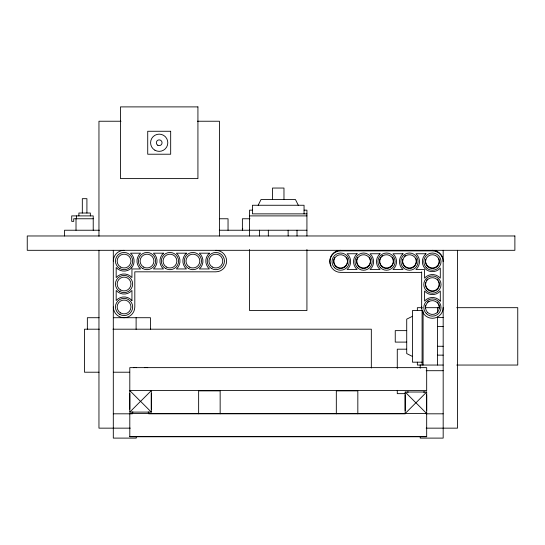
<?xml version="1.0" encoding="UTF-8"?>
<svg xmlns="http://www.w3.org/2000/svg" width="545" height="545" viewBox="0 0 545 545"><rect width="100%" height="100%" fill="white"/><g stroke="black" fill="none" stroke-linecap="round" stroke-linejoin="round"><path stroke-width="0.82" d="M129.799 409.247L129.799 393.456M151.312 409.247L151.312 393.456M405.167 410.685L405.167 394.887M426.681 410.678L426.681 394.893M258.166 205.261L261.028 199.525L295.445 199.525L298.306 205.261M426.306 392.393L426.681 392.012L426.681 436.763L129.799 436.763L129.799 413.539L426.681 413.539L415.964 402.789L426.681 392.025L405.167 392.025L415.876 402.789L405.167 413.539L405.167 392.012M129.799 412.095L140.508 401.352L129.799 390.588L426.681 390.588L426.681 367.63L129.799 367.63L129.799 412.102L151.312 412.102L151.312 390.581M150.945 390.969L140.596 401.352L151.312 412.095M412.456 316.291L406.72 319.152L406.72 353.576L412.456 356.437M132.054 412.095L132.987 412.115M426.313 413.526L426.681 413.526L426.306 413.158M133.402 367.643L134.138 367.643M136.052 367.643L136.523 367.643M145.059 367.637L144.595 367.643M147.715 367.637L146.973 367.643M424.678 392.019L423.506 392.019M149.01 412.122L148.138 412.122M121.017 121.235L98.958 121.235L98.958 236.237M197.379 121.235L219.437 121.235L219.437 235.971M252.424 210.152L249.555 210.152L249.555 235.971M304.055 210.152L306.924 210.152L306.924 235.971M306.924 213.865L252.424 213.865L252.424 205.261L304.055 205.261L304.055 213.865M249.555 215.895L306.924 215.895M93.222 218.763L73.718 218.763L73.718 221.365L71.708 221.365L71.708 215.895L93.222 215.895L93.222 230.235M219.601 218.763L228.042 218.763L228.042 230.235M249.971 218.763L242.382 218.763L242.382 230.235M242.382 228.798L242.763 228.798M99.401 230.235L64.542 230.235L64.542 235.971M219.301 230.235L306.924 230.235M421.66 272.391L340.625 272.391A10.757 10.757 0 0 1 329.868 261.634A10.757 10.757 0 0 1 340.625 250.877L432.417 250.877A10.757 10.757 0 0 1 443.174 261.634M422.273 307.68L417.354 307.68L417.354 310.548M425.625 307.68L439.89 307.68M456.73 307.68L517.75 307.68L517.75 365.048L456.73 365.048M437.437 317.585L443.174 317.585M99.136 317.715L87.357 317.715L87.357 329.194M113.414 317.715L150.461 317.715L150.461 329.344M437.437 326.462L443.174 326.462M99.367 329.194L84.482 329.194L84.482 372.215L99.047 372.215M112.985 329.194L371.329 329.194L371.329 367.998M406.72 330.631L395.248 330.631L395.248 342.103L406.72 342.103M437.437 346.273L443.174 346.273M406.625 349.188L397.278 349.188L397.278 368.44M437.437 355.142L443.174 355.142M422.089 362.18L412.456 362.18L412.456 310.548L422.089 310.548L422.089 365.048M443.174 365.048L417.354 365.048L417.354 362.18M426.176 370.702L443.174 370.702M113.503 372.215L129.662 372.215M408.355 392.025L407.183 392.025M404.928 393.647L397.278 393.647L397.278 390.343M113.305 413.812L132.374 413.812M148.683 413.812L405.282 413.812M426.17 413.812L443.174 413.812M130.31 428.152L98.958 428.152L98.958 250.312M426.17 428.152L457.514 428.152L457.514 250.312M129.799 436.484L426.681 436.484M410.685 436.497L408.512 436.497L409.506 436.497M412.626 436.497L411.264 436.497L411.891 436.497M419.221 436.504L420.59 436.504L419.963 436.497M421.162 436.504L423.336 436.504L422.341 436.497M129.799 390.581L130.166 390.956M443.174 250.312L443.174 438.105L420.222 438.105L420.222 436.668M437.437 307.68L437.437 312.741M437.437 316.958L437.437 365.048M423.09 311.059L423.09 365.048M421.66 271.826L421.66 307.53A10.757 10.757 0 0 0 432.417 318.287A10.757 10.757 0 0 0 443.174 307.53M420.222 364.843L420.222 368.256M357.833 413.812L357.833 390.867L336.32 390.867L336.32 413.812M306.924 249.528L306.924 310.548L249.555 310.548L249.555 249.528M297.018 230.235L297.018 235.971M288.142 230.235L288.142 235.971M283.972 199.525L283.972 188.045L272.5 188.045L272.5 199.525M268.331 230.235L268.331 235.971M259.461 230.235L259.461 235.971M220.153 413.812L220.153 390.867L198.639 390.867L198.639 413.812M136.25 436.668L136.25 438.105L113.305 438.105L113.305 250.312M136.114 317.715L136.114 329.344M90.354 215.895L90.354 213.02L78.882 213.02L78.882 215.895M86.914 213.02L86.914 198.68L82.322 198.68L82.322 213.02M76.573 215.895L76.573 218.763M76.014 218.763L76.014 230.235M215.847 250.312A10.757 10.757 0 0 1 226.604 261.069A10.757 10.757 0 0 1 215.847 271.826L134.813 271.826L134.813 306.964A10.757 10.757 0 0 1 124.062 317.721A10.757 10.757 0 0 1 113.305 306.964M113.305 261.069A10.757 10.757 0 0 1 124.062 250.312M330.978 265.831A10.757 10.757 0 0 1 340.625 250.312M432.417 250.312A10.757 10.757 0 0 1 442.806 258.282M421.748 308.368A10.757 10.757 0 0 1 421.66 306.964M369.558 257.615A6.915 6.915 0 0 1 365.361 267.745A6.915 6.915 0 0 1 356.662 261.069M356.689 260.469A6.915 6.915 0 0 1 357.588 257.615M393.327 259.87A6.915 6.915 0 0 1 385.322 267.874A6.915 6.915 0 0 1 380.533 257.615M381.629 256.184A6.915 6.915 0 0 1 382.556 255.407M392.509 257.615A6.915 6.915 0 0 1 393.197 259.277M438.677 258.146A6.915 6.915 0 0 1 433.016 267.956A6.915 6.915 0 0 1 425.74 259.277M416.278 259.87A6.915 6.915 0 0 1 409.166 267.977A6.915 6.915 0 0 1 402.789 259.277M404.581 256.184A6.915 6.915 0 0 1 405.5 255.407M415.733 258.146A6.915 6.915 0 0 1 416.142 259.277M438.677 281.091A6.915 6.915 0 0 1 433.016 290.901A6.915 6.915 0 0 1 425.74 282.228M426.428 280.559A6.915 6.915 0 0 1 427.525 279.129M437.301 279.129A6.915 6.915 0 0 1 438.078 280.055M347.54 261.069A6.915 6.915 0 0 1 340.625 267.983A6.915 6.915 0 0 1 333.71 261.069M333.738 260.469A6.915 6.915 0 0 1 334.637 257.615M346.613 257.615A6.915 6.915 0 0 1 347.512 260.469M425.604 308.163A6.915 6.915 0 0 1 425.74 305.173M427.525 302.073A6.915 6.915 0 0 1 428.956 300.976M437.301 302.073A6.915 6.915 0 0 1 438.078 303M438.677 304.042A6.915 6.915 0 0 1 439.222 308.163M131.563 267.902L129.696 269.462A10.471 10.471 0 0 1 116.174 267.52L116.174 277.562A10.471 10.471 0 0 1 131.945 277.562L131.945 268.958L140.555 268.958A10.471 10.471 0 0 1 140.555 253.18L130.514 253.18A10.471 10.471 0 0 1 131.563 267.902M197.924 106.895L120.472 106.895L120.472 178.603L197.924 178.603L197.924 106.895M170.674 131.27L147.722 131.27L147.722 154.221L170.674 154.221L170.674 131.27M514.882 235.971L27.25 235.971L27.25 250.312L514.882 250.312L514.882 235.971M163.5 253.18L153.458 253.18A10.471 10.471 0 0 1 153.458 268.958L163.5 268.958A10.471 10.471 0 0 1 163.5 253.18M186.445 253.18L176.41 253.18A10.471 10.471 0 0 1 176.41 268.958L186.445 268.958A10.471 10.471 0 0 1 186.445 253.18M209.396 253.18L199.354 253.18A10.471 10.471 0 0 1 199.354 268.958L209.396 268.958A10.471 10.471 0 0 1 209.396 253.18M357.118 253.745L347.076 253.745A10.471 10.471 0 0 1 347.076 269.523L357.118 269.523A10.471 10.471 0 0 1 357.118 253.745M380.063 253.745L370.028 253.745A10.471 10.471 0 0 1 370.028 269.523L380.063 269.523A10.471 10.471 0 0 1 380.063 253.745M403.014 253.745L392.972 253.745A10.471 10.471 0 0 1 392.972 269.523L403.014 269.523A10.471 10.471 0 0 1 403.014 253.745M425.958 253.745L415.924 253.745A10.471 10.471 0 0 1 415.924 269.523L424.528 269.523L424.528 278.127A10.471 10.471 0 0 1 440.306 278.127L440.306 268.086A10.471 10.471 0 0 1 426.776 270.027L424.909 268.467A10.471 10.471 0 0 1 425.958 253.745M440.306 301.072L440.306 291.037A10.471 10.471 0 0 1 424.528 291.037L424.528 301.072A10.471 10.471 0 0 1 440.306 301.072M131.945 300.513L131.945 290.471A10.471 10.471 0 0 1 116.174 290.471L116.174 300.513A10.471 10.471 0 0 1 131.945 300.513M154.896 150.202A8.604 8.604 0 0 0 167.805 142.749A8.604 8.604 0 0 0 154.896 135.296A8.604 8.604 0 0 0 154.896 150.202M157.764 145.229A2.868 2.868 0 0 0 162.063 142.749A2.868 2.868 0 0 0 157.764 140.263A2.868 2.868 0 0 0 157.764 145.229M358.685 266.525A6.915 6.915 0 0 0 370.253 263.426A6.915 6.915 0 0 0 361.785 254.958A6.915 6.915 0 0 0 358.685 266.525M357.486 267.718A8.604 8.604 0 0 0 371.888 263.862A8.604 8.604 0 0 0 361.342 253.323A8.604 8.604 0 0 0 357.486 267.718M403.382 267.718A8.604 8.604 0 0 0 417.777 263.862A8.604 8.604 0 0 0 407.238 253.323A8.604 8.604 0 0 0 403.382 267.718M380.437 267.718A8.604 8.604 0 0 0 394.832 263.862A8.604 8.604 0 0 0 384.293 253.323A8.604 8.604 0 0 0 380.437 267.718M426.326 290.669A8.604 8.604 0 0 0 440.728 286.806A8.604 8.604 0 0 0 430.189 276.267A8.604 8.604 0 0 0 426.326 290.669M426.326 267.718A8.604 8.604 0 0 0 440.728 263.862A8.604 8.604 0 0 0 430.189 253.323A8.604 8.604 0 0 0 426.326 267.718M334.541 267.718A8.604 8.604 0 0 0 348.936 263.862A8.604 8.604 0 0 0 338.397 253.323A8.604 8.604 0 0 0 334.541 267.718M426.326 313.613A8.604 8.604 0 0 0 440.728 309.758A8.604 8.604 0 0 0 430.189 299.219A8.604 8.604 0 0 0 426.326 313.613M381.629 266.525A6.915 6.915 0 0 0 393.197 263.426A6.915 6.915 0 0 0 384.729 254.958A6.915 6.915 0 0 0 381.629 266.525M427.525 266.525A6.915 6.915 0 0 0 439.093 263.426A6.915 6.915 0 0 0 430.625 254.958A6.915 6.915 0 0 0 427.525 266.525M404.581 266.525A6.915 6.915 0 0 0 416.142 263.426A6.915 6.915 0 0 0 407.68 254.958A6.915 6.915 0 0 0 404.581 266.525M427.525 289.47A6.915 6.915 0 0 0 439.093 286.37A6.915 6.915 0 0 0 430.625 277.902A6.915 6.915 0 0 0 427.525 289.47M335.734 266.525A6.915 6.915 0 0 0 347.301 263.426A6.915 6.915 0 0 0 338.833 254.958A6.915 6.915 0 0 0 335.734 266.525M427.525 312.414A6.915 6.915 0 0 0 439.093 309.315A6.915 6.915 0 0 0 430.625 300.854A6.915 6.915 0 0 0 427.525 312.414M188.597 268.522A8.604 8.604 0 0 0 201.507 261.069A8.604 8.604 0 0 0 188.597 253.616A8.604 8.604 0 0 0 188.597 268.522M189.442 267.057A6.915 6.915 0 0 0 199.817 261.069A6.915 6.915 0 0 0 189.442 255.08A6.915 6.915 0 0 0 189.442 267.057M165.653 268.522A8.604 8.604 0 0 0 178.562 261.069A8.604 8.604 0 0 0 165.653 253.616A8.604 8.604 0 0 0 165.653 268.522M166.498 267.057A6.915 6.915 0 0 0 176.866 261.069A6.915 6.915 0 0 0 166.498 255.08A6.915 6.915 0 0 0 166.498 267.057M119.757 268.522A8.604 8.604 0 0 0 132.667 261.069A8.604 8.604 0 0 0 119.757 253.616A8.604 8.604 0 0 0 119.757 268.522M120.602 267.057A6.915 6.915 0 0 0 130.97 261.069A6.915 6.915 0 0 0 120.602 255.08A6.915 6.915 0 0 0 120.602 267.057M143.553 267.057A6.915 6.915 0 0 0 153.922 261.069A6.915 6.915 0 0 0 143.553 255.08A6.915 6.915 0 0 0 143.553 267.057M142.701 268.522A8.604 8.604 0 0 0 155.611 261.069A8.604 8.604 0 0 0 142.701 253.616A8.604 8.604 0 0 0 142.701 268.522M119.757 291.466A8.604 8.604 0 0 0 132.667 284.02A8.604 8.604 0 0 0 119.757 276.567A8.604 8.604 0 0 0 119.757 291.466M211.549 268.522A8.604 8.604 0 0 0 224.451 261.069A8.604 8.604 0 0 0 211.549 253.616A8.604 8.604 0 0 0 211.549 268.522M119.757 314.417A8.604 8.604 0 0 0 132.667 306.964A8.604 8.604 0 0 0 119.757 299.512A8.604 8.604 0 0 0 119.757 314.417M120.602 290.001A6.915 6.915 0 0 0 130.97 284.02A6.915 6.915 0 0 0 120.602 278.032A6.915 6.915 0 0 0 120.602 290.001M212.393 267.057A6.915 6.915 0 0 0 222.762 261.069A6.915 6.915 0 0 0 212.393 255.08A6.915 6.915 0 0 0 212.393 267.057M120.602 312.953A6.915 6.915 0 0 0 130.97 306.964A6.915 6.915 0 0 0 120.602 300.976A6.915 6.915 0 0 0 120.602 312.953"/></g></svg>
